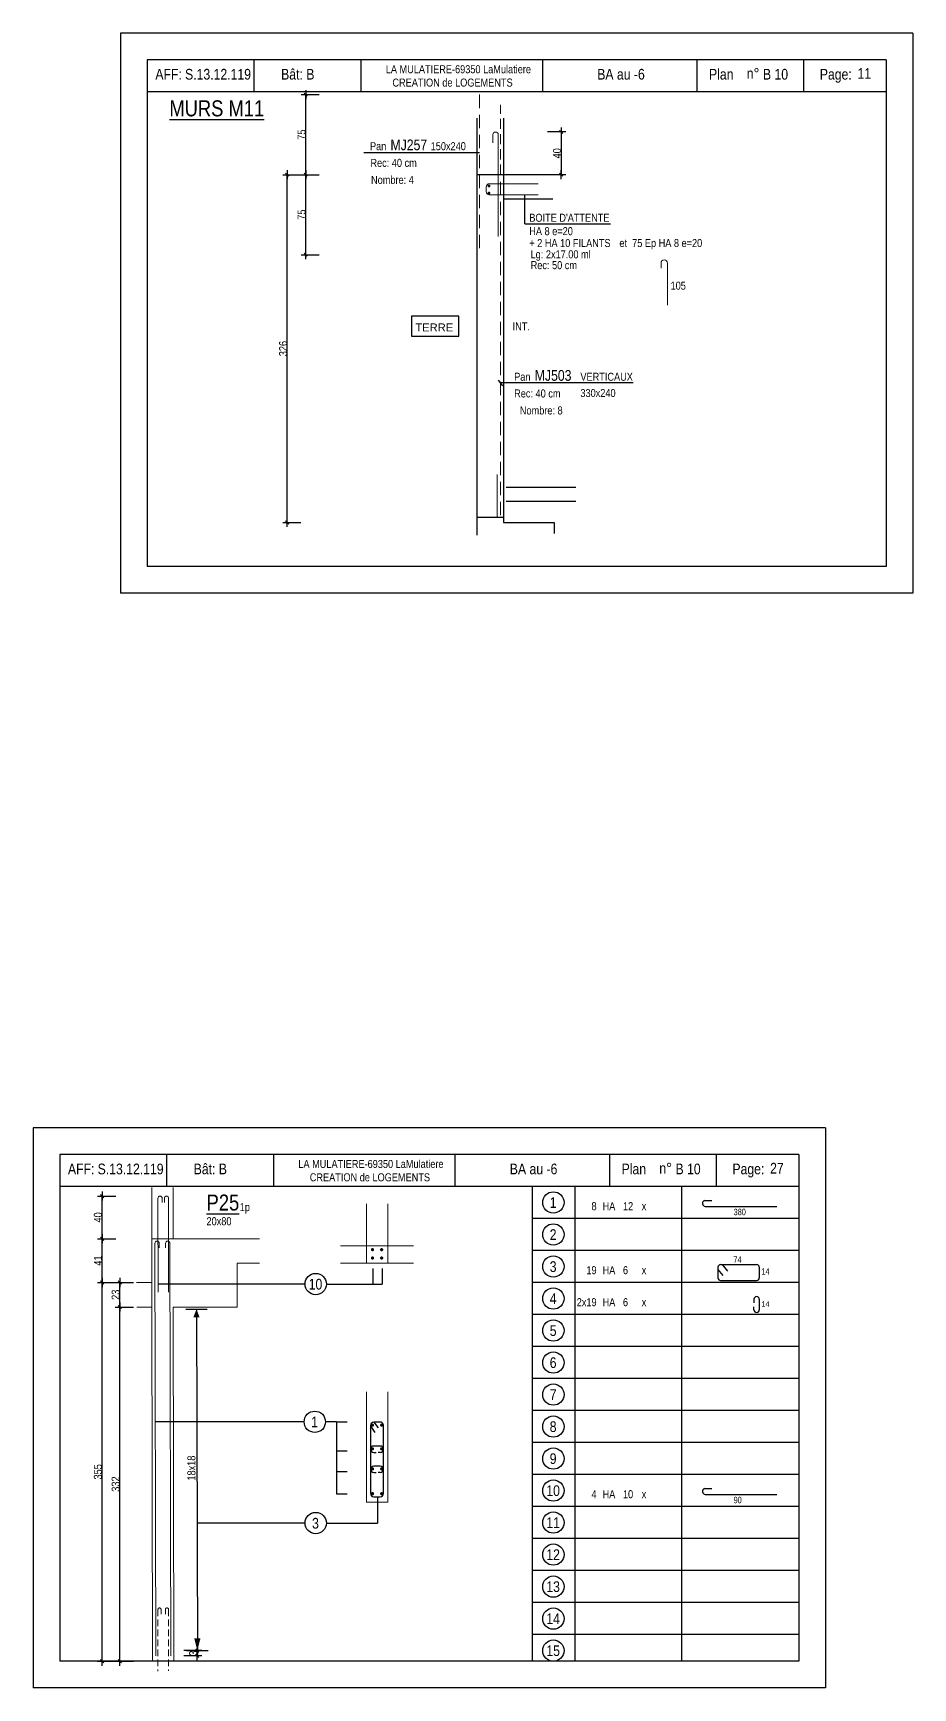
# Model space of a CAD drawing. Header units: metres. Extents: x -9927 to 45032, y -190416 to 12166.
# Drawn here: x 16938 to 18586, y -124751 to -121649 of the extents above; entities that cross this region are included whole.
import ezdxf
from ezdxf.enums import TextEntityAlignment as Align

# ---------------------------------------------------------------- set-up
doc = ezdxf.new("R2010")
doc.units = ezdxf.units.M
doc.header["$PDMODE"] = 65
doc.linetypes.add('CACHE', pattern=[9.525, 6.35, -3.175])
doc.linetypes.add('CACHE2', pattern=[0.1875, 0.125, -0.0625])
for name, color, linetype in [('01_cote_gen', 4, 'Continuous'), ('01_fenetres', 171, 'Continuous'), ('01_linteaux', 3, 'Continuous'), ('01_murs_coup', 5, 'Continuous'), ('01_sem', 42, 'Continuous'), ('01_texte', 230, 'Continuous'), ('AA_COTES', 2, 'Continuous')]:
    doc.layers.add(name, color=color, linetype=linetype)
doc.styles.add('MATTE_TXT', font='arial.ttf')
doc.styles.add('STYLE2', font='ARIALN.TTF')
doc.dimstyles.new('JB25', dxfattribs={"dimscale": 0.1, "dimtxt": 150, "dimasz": 17, "dimexe": 0.1, "dimexo": 0.1, "dimgap": 0.09, "dimtad": 1, "dimdec": 1, "dimlfac": 0.5, "dimdsep": 46, "dimtxsty": 'STYLE2', "dimblk1": 'BOND_G', "dimblk2": 'BOND_D', "dimsah": 1, "dimcen": 1.5, "dimdle": 0.01, "dimse1": 1, "dimse2": 1, "dimclrd": 4, "dimclre": 2, "dimclrt": 5, "dimadec": 0, "dimazin": 0, "dimtfac": 2.333333, "dimtdec": 1, "dimtix": 1, "dimtmove": 2, "dimatfit": 3, "dimldrblk": 'BOND_G', "dimfxl": 1, "dimtolj": 1, "dimtzin": 0, "dimarcsym": 0})

# ---------------------------------------------------------------- blocks, each defined once
blk = doc.blocks.new('BOND_G')
at = {"layer": 'AA_COTES', "color": 0}
for p, q in [((5, 0), (-5, 0)), ((1.8, 1.8), (-1.8, -1.8)), ((0, -5), (0, 15))]:
    blk.add_line(p, q, dxfattribs=at)
blk = doc.blocks.new('BOND_D')
at = {"layer": 'AA_COTES', "color": 0}
for p, q in [((5, 0), (-5, 0)), ((-1.8, -1.8), (1.8, 1.8)), ((0, 5), (0, -15))]:
    blk.add_line(p, q, dxfattribs=at)
blk = doc.blocks.new('*D1044')
at = {"layer": '01_cote_gen', "color": 4, "lineweight": -2, "transparency": 16777216}
blk.add_line((17413.9, -122564.5), (17413.9, -121916), dxfattribs=at)
at = {"layer": 'DEFPOINTS', "color": 0, "lineweight": 0, "transparency": 16777216}
for p in [(17413.9, -121914.3), (17690, -121914.3), (17632.9, -122566.2)]:
    blk.add_point(p, dxfattribs=at)
at = {"layer": '01_cote_gen', "color": 4, "lineweight": -2, "transparency": 16777216, "xscale": 1.7, "yscale": 1.7, "zscale": 1.7}
for name, p, rotation in [('BOND_D', (17413.9, -121914.3), 90), ('BOND_G', (17413.9, -122566.2), 270)]:
    blk.add_blockref(name, p, dxfattribs=dict(at, rotation=rotation))
at = {"layer": '01_cote_gen', "color": 5, "lineweight": 0, "transparency": 16777216, "insert": (17406.3, -122240.3), "char_height": 15, "attachment_point": 5, "rotation": 90, "style": 'STYLE2'}
blk.add_mtext('\\A1;326', dxfattribs=at)
blk = doc.blocks.new('*D1045')
at = {"layer": '01_cote_gen', "color": 4, "lineweight": -2, "transparency": 16777216}
blk.add_line((17448.5, -121912.6), (17448.5, -121766), dxfattribs=at)
at = {"layer": 'DEFPOINTS', "color": 0, "lineweight": 0, "transparency": 16777216}
for p in [(17448.5, -121764.3), (17725.6, -121764.3), (17725.6, -121914.3)]:
    blk.add_point(p, dxfattribs=at)
at = {"layer": '01_cote_gen', "color": 4, "lineweight": -2, "transparency": 16777216, "xscale": 1.7, "yscale": 1.7, "zscale": 1.7}
for name, p, rotation in [('BOND_D', (17448.5, -121764.3), 90), ('BOND_G', (17448.5, -121914.3), 270)]:
    blk.add_blockref(name, p, dxfattribs=dict(at, rotation=rotation))
at = {"layer": '01_cote_gen', "color": 5, "lineweight": 0, "transparency": 16777216, "insert": (17440.9, -121839.3), "char_height": 15, "attachment_point": 5, "rotation": 90, "style": 'STYLE2'}
blk.add_mtext('\\A1;75', dxfattribs=at)
blk = doc.blocks.new('*D1046')
at = {"layer": '01_cote_gen', "color": 4, "lineweight": -2, "transparency": 16777216}
blk.add_line((17448.5, -122062.6), (17448.5, -121916), dxfattribs=at)
at = {"layer": 'DEFPOINTS', "color": 0, "lineweight": 0, "transparency": 16777216}
for p in [(17448.5, -121914.3), (17751.1, -121914.3), (17725.6, -122064.3)]:
    blk.add_point(p, dxfattribs=at)
at = {"layer": '01_cote_gen', "color": 4, "lineweight": -2, "transparency": 16777216, "xscale": 1.7, "yscale": 1.7, "zscale": 1.7}
for name, p, rotation in [('BOND_D', (17448.5, -121914.3), 90), ('BOND_G', (17448.5, -122064.3), 270)]:
    blk.add_blockref(name, p, dxfattribs=dict(at, rotation=rotation))
at = {"layer": '01_cote_gen', "color": 5, "lineweight": 0, "transparency": 16777216, "insert": (17440.9, -121989.3), "char_height": 15, "attachment_point": 5, "rotation": 90, "style": 'STYLE2'}
blk.add_mtext('\\A1;75', dxfattribs=at)
blk = doc.blocks.new('*D1048')
at = {"layer": '01_cote_gen', "color": 4, "lineweight": -2, "transparency": 16777216}
blk.add_line((17927.3, -121836), (17927.3, -121912.6), dxfattribs=at)
at = {"layer": 'DEFPOINTS', "color": 0, "lineweight": 0, "transparency": 16777216}
for p in [(17804.3, -121834.3), (17848.7, -121914.3), (17927.3, -121914.3)]:
    blk.add_point(p, dxfattribs=at)
at = {"layer": '01_cote_gen', "color": 4, "lineweight": -2, "transparency": 16777216, "xscale": 1.7, "yscale": 1.7, "zscale": 1.7}
for name, p, rotation in [('BOND_G', (17927.3, -121834.3), 90), ('BOND_D', (17927.3, -121914.3), 270)]:
    blk.add_blockref(name, p, dxfattribs=dict(at, rotation=rotation))
at = {"layer": '01_cote_gen', "color": 5, "lineweight": 0, "transparency": 16777216, "insert": (17919.6, -121874.3), "char_height": 15, "attachment_point": 5, "rotation": 90, "style": 'STYLE2'}
blk.add_mtext('\\A1;40', dxfattribs=at)
blk = doc.blocks.new('*D1114')
at = {"layer": '01_cote_gen', "color": 4, "linetype": 'Continuous', "lineweight": -2, "transparency": 16777216}
blk.add_line((17066.9, -124699.5), (17066.9, -123992.8), dxfattribs=at)
at = {"layer": 'DEFPOINTS', "color": 0, "linetype": 'Continuous', "lineweight": 0, "transparency": 16777216}
for p in [(17066.9, -123991.1), (17199.9, -123991.1), (17161.5, -124701.2)]:
    blk.add_point(p, dxfattribs=at)
at = {"layer": '01_cote_gen', "color": 4, "linetype": 'Continuous', "lineweight": -2, "transparency": 16777216, "xscale": 1.7, "yscale": 1.7, "zscale": 1.7}
for name, p, rotation in [('BOND_D', (17066.9, -123991.1), 90), ('BOND_G', (17066.9, -124701.2), 270)]:
    blk.add_blockref(name, p, dxfattribs=dict(at, rotation=rotation))
at = {"layer": '01_cote_gen', "color": 5, "linetype": 'Continuous', "lineweight": 0, "transparency": 16777216, "insert": (17059.2, -124346.1), "char_height": 15, "attachment_point": 5, "rotation": 90, "style": 'STYLE2'}
blk.add_mtext('\\A1;355', dxfattribs=at)
blk = doc.blocks.new('*D1115')
at = {"layer": '01_cote_gen', "color": 4, "linetype": 'Continuous', "lineweight": -2, "transparency": 16777216}
blk.add_line((17100.1, -124035.4), (17100.1, -123992.8), dxfattribs=at)
at = {"layer": 'DEFPOINTS', "color": 0, "linetype": 'Continuous', "lineweight": 0, "transparency": 16777216}
for p in [(17100.1, -123991.1), (17248.3, -123991.1), (17257.3, -124037.1)]:
    blk.add_point(p, dxfattribs=at)
at = {"layer": '01_cote_gen', "color": 4, "linetype": 'Continuous', "lineweight": -2, "transparency": 16777216, "xscale": 1.7, "yscale": 1.7, "zscale": 1.7}
for name, p, rotation in [('BOND_D', (17100.1, -123991.1), 90), ('BOND_G', (17100.1, -124037.1), 270)]:
    blk.add_blockref(name, p, dxfattribs=dict(at, rotation=rotation))
at = {"layer": '01_cote_gen', "color": 5, "linetype": 'Continuous', "lineweight": 0, "transparency": 16777216, "insert": (17092.4, -124014.1), "char_height": 15, "attachment_point": 5, "rotation": 90, "style": 'STYLE2'}
blk.add_mtext('\\A1;23', dxfattribs=at)
blk = doc.blocks.new('*D1116')
at = {"layer": '01_cote_gen', "color": 4, "linetype": 'Continuous', "lineweight": -2, "transparency": 16777216}
blk.add_line((17100.1, -124699.5), (17100.1, -124038.8), dxfattribs=at)
at = {"layer": 'DEFPOINTS', "color": 0, "linetype": 'Continuous', "lineweight": 0, "transparency": 16777216}
for p in [(17100.1, -124037.1), (17106.9, -124037.1), (17118.2, -124701.2)]:
    blk.add_point(p, dxfattribs=at)
at = {"layer": '01_cote_gen', "color": 4, "linetype": 'Continuous', "lineweight": -2, "transparency": 16777216, "xscale": 1.7, "yscale": 1.7, "zscale": 1.7}
for name, p, rotation in [('BOND_D', (17100.1, -124037.1), 90), ('BOND_G', (17100.1, -124701.2), 270)]:
    blk.add_blockref(name, p, dxfattribs=dict(at, rotation=rotation))
at = {"layer": '01_cote_gen', "color": 5, "linetype": 'Continuous', "lineweight": 0, "transparency": 16777216, "insert": (17092.4, -124369.1), "char_height": 15, "attachment_point": 5, "rotation": 90, "style": 'STYLE2'}
blk.add_mtext('\\A1;332', dxfattribs=at)
blk = doc.blocks.new('*D1117')
at = {"layer": '01_cote_gen', "color": 4, "linetype": 'Continuous', "lineweight": -2, "transparency": 16777216}
blk.add_line((17245.4, -124682.9), (17245.4, -124689.5), dxfattribs=at)
at = {"layer": 'DEFPOINTS', "color": 0, "linetype": 'Continuous', "lineweight": 0, "transparency": 16777216}
for p in [(17195.5, -124691.2), (17238.6, -124681.2), (17245.4, -124691.2)]:
    blk.add_point(p, dxfattribs=at)
at = {"layer": '01_cote_gen', "color": 4, "linetype": 'Continuous', "lineweight": -2, "transparency": 16777216, "xscale": 1.7, "yscale": 1.7, "zscale": 1.7}
for name, p, rotation in [('BOND_G', (17245.4, -124681.2), 90), ('BOND_D', (17245.4, -124691.2), 270)]:
    blk.add_blockref(name, p, dxfattribs=dict(at, rotation=rotation))
at = {"layer": '01_cote_gen', "color": 5, "linetype": 'Continuous', "lineweight": 0, "transparency": 16777216, "insert": (17237.8, -124686.2), "char_height": 15, "attachment_point": 5, "rotation": 90, "style": 'STYLE2'}
blk.add_mtext('\\A1;3', dxfattribs=at)
blk = doc.blocks.new('*D1112')
at = {"layer": '01_cote_gen', "color": 4, "lineweight": -2, "transparency": 16777216}
blk.add_line((17066.9, -123989.4), (17066.9, -123910.8), dxfattribs=at)
at = {"layer": 'DEFPOINTS', "color": 0, "lineweight": 0, "transparency": 16777216}
for p in [(17066.9, -123909.1), (17159.9, -123909.1), (17159.9, -123991.1)]:
    blk.add_point(p, dxfattribs=at)
at = {"layer": '01_cote_gen', "color": 4, "lineweight": -2, "transparency": 16777216, "xscale": 1.7, "yscale": 1.7, "zscale": 1.7}
for name, p, rotation in [('BOND_D', (17066.9, -123909.1), 90), ('BOND_G', (17066.9, -123991.1), 270)]:
    blk.add_blockref(name, p, dxfattribs=dict(at, rotation=rotation))
at = {"layer": '01_cote_gen', "color": 5, "lineweight": 0, "transparency": 16777216, "insert": (17059.3, -123950.1), "char_height": 15, "attachment_point": 5, "rotation": 90, "style": 'STYLE2'}
blk.add_mtext('\\A1;41', dxfattribs=at)
blk = doc.blocks.new('*D1113')
at = {"layer": '01_cote_gen', "color": 4, "lineweight": -2, "transparency": 16777216}
blk.add_line((17066.9, -123907.4), (17066.9, -123830.8), dxfattribs=at)
at = {"layer": 'DEFPOINTS', "color": 0, "lineweight": 0, "transparency": 16777216}
for p in [(17066.9, -123829.1), (17159.9, -123829.1), (17089.2, -123909.1)]:
    blk.add_point(p, dxfattribs=at)
at = {"layer": '01_cote_gen', "color": 4, "lineweight": -2, "transparency": 16777216, "xscale": 1.7, "yscale": 1.7, "zscale": 1.7}
for name, p, rotation in [('BOND_D', (17066.9, -123829.1), 90), ('BOND_G', (17066.9, -123909.1), 270)]:
    blk.add_blockref(name, p, dxfattribs=dict(at, rotation=rotation))
at = {"layer": '01_cote_gen', "color": 5, "lineweight": 0, "transparency": 16777216, "insert": (17059.2, -123869.1), "char_height": 15, "attachment_point": 5, "rotation": 90, "style": 'STYLE2'}
blk.add_mtext('\\A1;40', dxfattribs=at)

msp = doc.modelspace()

# ---------------------------------------------------------------- linework, layer by layer
at = {"layer": '01_cote_gen', "color": 2, "linetype": 'CACHE2', "lineweight": 0, "ltscale": 100}
for p, q in [((17171.55, -124604.15), (17171.55, -124719.72)), ((17177.55, -124604.15), (17177.55, -124613.13)), ((17185.55, -124604.15), (17185.55, -124613.13)), ((17191.55, -124604.15), (17191.55, -124718.87))]:
    msp.add_line(p, q, dxfattribs=at)
for centre in [(17174.55, -124604.15), (17188.55, -124604.15)]:
    msp.add_arc(centre, 3, 0, 180, dxfattribs=at)
at = {"layer": '01_fenetres', "ltscale": 30}
for p, q in [((17151.49, -121698.89), (17151.49, -122648.89)), ((17151.49, -121698.89), (17151.49, -122648.89)), ((17151.49, -121698.89), (17151.49, -122648.89)), ((18536.49, -121698.89), (17151.49, -121698.89)), ((17351.49, -121698.89), (17351.49, -121758.89)), ((17551.88, -121698.89), (17551.88, -121758.89)), ((17892.05, -121698.89), (17892.05, -121758.89)), ((18182.36, -121758.89), (18182.36, -121698.89)), ((18382.36, -121758.89), (18382.36, -121698.89)), ((18536.49, -121698.89), (18536.49, -122648.89)), ((18536.49, -121758.89), (17151.49, -121758.89)), ((18536.49, -122648.89), (17151.49, -122648.89)), ((16987.65, -123751.15), (16987.65, -124701.15)), ((16987.65, -123751.15), (16987.65, -124701.15)), ((16987.65, -123751.15), (16987.65, -124701.15)), ((18372.65, -123751.15), (16987.65, -123751.15)), ((17187.65, -123751.15), (17187.65, -123811.15)), ((17388.04, -123751.15), (17388.04, -123811.15)), ((17728.21, -123751.15), (17728.21, -123811.15)), ((18018.52, -123811.15), (18018.52, -123751.15)), ((18218.52, -123811.15), (18218.52, -123751.15)), ((18372.65, -123751.15), (18372.65, -124701.15)), ((18372.65, -123811.15), (16987.65, -123811.15)), ((18372.65, -124701.15), (16987.65, -124701.15))]:
    msp.add_line(p, q, dxfattribs=at)
at = {"layer": '01_linteaux', "linetype": 'Continuous'}
for p, q in [((18196.19, -123837.41), (18209.93, -123837.41)), ((18197.42, -123848.39), (18331.73, -123848.39)), ((18221.1, -123962.68), (18221.1, -123982.3)), ((18226.1, -123957.68), (18293.68, -123957.68)), ((18228.79, -123957.68), (18238.77, -123969.99)), ((18298.68, -123962.68), (18298.68, -123982.3)), ((18221.1, -123966.82), (18230.29, -123978.16)), ((18226.1, -123987.3), (18293.68, -123987.3)), ((18288.68, -124022.68), (18288.68, -124029.06)), ((18298.68, -124022.68), (18298.68, -124042.3)), ((18288.68, -124042.3), (18288.68, -124036.45)), ((18196.19, -124377.41), (18209.93, -124377.41)), ((18197.42, -124388.39), (18331.73, -124388.39))]:
    msp.add_line(p, q, dxfattribs=at)
for centre, start, end in [((18197.3, -123842.28), 102.77382, 192.77382), ((18197.42, -123843.39), 180, 270), ((18226.1, -123962.68), 90, 180), ((18293.68, -123962.68), 0, 90), ((18226.1, -123982.3), 180, 270), ((18293.68, -123982.3), 270, 0), ((18293.68, -124022.68), 90, 180), ((18293.68, -124022.68), 0, 90), ((18293.68, -124042.3), 180, 270), ((18293.68, -124042.3), 270, 0), ((18197.3, -124382.28), 102.77382, 192.77382), ((18197.42, -124383.39), 180, 270)]:
    msp.add_arc(centre, 5, start, end, dxfattribs=at)
at = {"layer": '01_murs_coup'}
for p, q in [((17769.33, -121808.66), (17769.33, -122590.29)), ((17819.33, -121808.66), (17819.33, -122556.24)), ((17911.76, -121914.31), (17769.33, -121914.31)), ((17911.76, -121960.31), (17819.33, -121960.31)), ((17824.26, -122500.24), (17954.93, -122500.24)), ((17824.26, -122526.24), (17954.93, -122526.24)), ((17769.33, -122556.24), (17819.33, -122556.24)), ((17819.33, -122556.24), (17819.33, -122566.24)), ((17819.33, -122566.24), (17914.26, -122566.24)), ((17914.26, -122566.24), (17914.26, -122586.81))]:
    msp.add_line(p, q, dxfattribs=at)
at = {"layer": '01_sem', "color": 5, "linetype": 'CACHE2', "lineweight": 0, "ltscale": 200}
for p, q in [((17773.96, -121764.31), (17773.96, -122064.31)), ((17813.33, -121927.62), (17813.33, -122556.24))]:
    msp.add_line(p, q, dxfattribs=at)
at = {"layer": '01_sem', "color": 2, "linetype": 'CACHE', "lineweight": 0, "ltscale": 3}
msp.add_line((17813.86, -121914.31), (17813.86, -121783.29), dxfattribs=at)
at = {"layer": '01_sem', "color": 2, "lineweight": 0, "ltscale": 7}
for p, q in [((17799.33, -121839.31), (17799.33, -121854.35)), ((17809.33, -121839.31), (17809.33, -122030.31)), ((17786.63, -121937.31), (17786.63, -121946)), ((17792.63, -121931.31), (17884.17, -121931.31)), ((17792.63, -121952), (17884.17, -121952)), ((18114.44, -122080.23), (18114.44, -122089.41)), ((18126.44, -122080.23), (18126.44, -122158.95)), ((17807.1, -122476.24), (17807.1, -122556.24)), ((17159.92, -123909.08), (17159.92, -123812.82)), ((17171.63, -123833.08), (17172.02, -124009.08)), ((17179.63, -123833.08), (17179.63, -123841.48)), ((17183.65, -123833.08), (17183.65, -123841.48)), ((17191.65, -123833.08), (17191.25, -124009.08)), ((17199.92, -123909.08), (17199.92, -123812.82)), ((17562.33, -123954.67), (17562.33, -123843.41)), ((17562.33, -123954.67), (17562.33, -123843.41)), ((17602.33, -123954.67), (17602.33, -123843.41)), ((17362.19, -123909.08), (17159.92, -123909.08)), ((17159.92, -124037.08), (17159.92, -123909.08)), ((17165.92, -123917.61), (17167.55, -124691.15)), ((17173.92, -123917.61), (17173.92, -123926.01)), ((17185.92, -123917.61), (17185.92, -123926.01)), ((17193.92, -123917.61), (17195.55, -124691.15)), ((17514, -123922.67), (17650.61, -123922.67)), ((17362.19, -123955.08), (17319.92, -123955.08)), ((17319.92, -124037.08), (17319.92, -123955.08)), ((17562.33, -123954.67), (17514, -123954.67)), ((17562.33, -123954.67), (17602.33, -123954.67)), ((17562.33, -123954.67), (17602.33, -123954.67)), ((17602.33, -123954.67), (17650.61, -123954.67)), ((17159.92, -123991.08), (17131.52, -123991.08)), ((17159.92, -124037.08), (17132.25, -124037.08)), ((17159.92, -124037.08), (17161.55, -124701.15)), ((17199.92, -124037.08), (17201.55, -124701.15)), ((17319.92, -124037.08), (17199.92, -124037.08)), ((17562.33, -124402.82), (17562.33, -124196.23)), ((17562.33, -124402.82), (17562.33, -124196.23)), ((17602.33, -124402.82), (17602.33, -124196.23)), ((17562.33, -124402.82), (17602.33, -124402.82)), ((17562.33, -124402.82), (17602.33, -124402.82)), ((17239.1, -124701.15), (17105.82, -124701.15))]:
    msp.add_line(p, q, dxfattribs=at)
at = {"layer": '01_sem', "color": 2, "lineweight": 0, "ltscale": 7, "const_width": 2.5, "flags": 128}
for points in [[(17790.9, -121936.64, 0.7333197), (17793.4, -121934.32, 0.7333197)], [(17790.82, -121948.66, 1), (17793.32, -121948.66, 1)]]:
    msp.add_lwpolyline(points, format="xyb", close=True, dxfattribs=at)
at = {"layer": '01_sem', "color": 2, "lineweight": 0, "ltscale": 7}
for centre, radius, start, end in [((17804.33, -121839.31), 5, 90, 180), ((17804.33, -121839.31), 5, 360, 90), ((17792.63, -121937.31), 6, 90, 180), ((17792.63, -121946), 6, 180, 270), ((18120.44, -122080.23), 6, 90, 180), ((18120.44, -122080.23), 6, 0, 90), ((17175.63, -123833.08), 4, 0, 180), ((17187.65, -123833.08), 4, 0, 180), ((17169.92, -123917.61), 4, 0, 180), ((17189.92, -123917.61), 4, 0, 180)]:
    msp.add_arc(centre, radius, start, end, dxfattribs=at)
at = {"layer": '01_texte', "ltscale": 30}
for p, q in [((17101.49, -121648.89), (17101.49, -122698.89)), ((18586.49, -121648.89), (17101.49, -121648.89)), ((18586.49, -121648.89), (18586.49, -122698.89)), ((18586.49, -122698.89), (17101.49, -122698.89)), ((16937.65, -123701.15), (16937.65, -124751.15)), ((18422.65, -123701.15), (16937.65, -123701.15)), ((18422.65, -123701.15), (18422.65, -124751.15)), ((17872.65, -123811.15), (17872.65, -124701.15)), ((17952.65, -123811.15), (17952.65, -124701.15)), ((18152.65, -123811.15), (18152.65, -124701.15)), ((18372.65, -123871.15), (17872.65, -123871.15)), ((18372.65, -123931.15), (17872.65, -123931.15)), ((18372.65, -123991.15), (17872.65, -123991.15)), ((17223.65, -124041.39), (17263.96, -124041.39)), ((17243.81, -124041.39), (17245.44, -124688.03)), ((18372.65, -124051.15), (17872.65, -124051.15)), ((18372.65, -124111.15), (17872.65, -124111.15)), ((18372.65, -124171.15), (17872.65, -124171.15)), ((18372.65, -124231.15), (17872.65, -124231.15)), ((17570.33, -124386.82), (17570.33, -124258.82)), ((17570.33, -124261.37), (17578.33, -124272.1)), ((17588.33, -124252.82), (17576.33, -124252.82)), ((17576.33, -124252.82), (17584.33, -124263.54)), ((17594.33, -124386.82), (17594.33, -124258.82)), ((17588.33, -124297.76), (17576.33, -124297.76)), ((18372.65, -124291.15), (17872.65, -124291.15)), ((17576.33, -124309.76), (17580.52, -124309.76)), ((17588.33, -124335.44), (17576.33, -124335.44)), ((17588.33, -124309.76), (17584.14, -124309.76)), ((17576.33, -124347.44), (17580.52, -124347.44)), ((17588.33, -124347.44), (17584.14, -124347.44)), ((18372.65, -124351.15), (17872.65, -124351.15)), ((17576.33, -124392.82), (17588.33, -124392.82)), ((18372.65, -124411.15), (17872.65, -124411.15)), ((18372.65, -124471.15), (17872.65, -124471.15)), ((18372.65, -124531.15), (17872.65, -124531.15)), ((18372.65, -124591.15), (17872.65, -124591.15)), ((18372.65, -124651.15), (17872.65, -124651.15)), ((17225.28, -124681.15), (17265.6, -124681.15)), ((18422.65, -124751.15), (16937.65, -124751.15))]:
    msp.add_line(p, q, dxfattribs=at)
at = {"layer": '01_texte'}
for p, q in [((17557.31, -121872.54), (17773.96, -121872.54)), ((17859.24, -122006.41), (17859.24, -121952)), ((17859.24, -122006.41), (18019.99, -122006.41)), ((17809.23, -122299.48), (17817.42, -122310.03)), ((18062.07, -122304.76), (17813.33, -122304.76)), ((17574.35, -123964.81), (17574.35, -123994.07)), ((17591.74, -123964.81), (17591.74, -123994.07)), ((17447.27, -123994.07), (17171.99, -123994.07)), ((17487.27, -123994.07), (17591.74, -123994.07)), ((17445.64, -124252.33), (17165.92, -124252.33)), ((17506.11, -124252.33), (17485.64, -124252.33)), ((17506.11, -124252.33), (17506.11, -124387.31)), ((17506.11, -124252.33), (17526.12, -124252.33)), ((17506.11, -124306.61), (17526.12, -124306.61)), ((17506.11, -124345.3), (17526.12, -124345.3)), ((17506.11, -124387.31), (17526.12, -124387.31)), ((17583.17, -124392.82), (17583.17, -124442.22)), ((17447.27, -124442.22), (17245.44, -124442.22)), ((17487.27, -124442.22), (17583.17, -124442.22))]:
    msp.add_line(p, q, dxfattribs=at)
at = {"layer": '01_texte', "elevation": 9.99}
msp.add_lwpolyline([(17735.43, -122179.56), (17646.84, -122179.56), (17646.84, -122216.85), (17735.43, -122216.85)], close=True, dxfattribs=at)
at = {"layer": '01_texte', "ltscale": 30, "const_width": 3, "flags": 128}
for points in [[(17575.26, -123929.56, 1), (17572.26, -123929.56, 1)], [(17589.39, -123929.56, -1), (17592.39, -123929.56, -1)], [(17575.26, -123945.25, 1), (17572.26, -123945.25, 1)], [(17589.39, -123945.25, -1), (17592.39, -123945.25, -1)], [(17575.26, -124258.52, -1), (17572.26, -124258.52, -1)], [(17589.39, -124258.52, 1), (17592.39, -124258.52, 1)], [(17575.26, -124302.95, 1), (17572.26, -124302.95, 1)], [(17589.39, -124302.95, -1), (17592.39, -124302.95, -1)], [(17575.26, -124340.63, 1), (17572.26, -124340.63, 1)], [(17589.39, -124340.63, -1), (17592.39, -124340.63, -1)], [(17575.26, -124387.12, 1), (17572.26, -124387.12, 1)], [(17589.39, -124387.12, -1), (17592.39, -124387.12, -1)]]:
    msp.add_lwpolyline(points, format="xyb", close=True, dxfattribs=at)
at = {"layer": '01_texte'}
for centre in [(17912.65, -123841.15), (17912.65, -123901.15), (17912.65, -123961.15), (17467.27, -123994.07), (17912.65, -124021.15), (17912.65, -124081.15), (17912.65, -124141.15), (17912.65, -124201.15), (17465.64, -124252.33), (17912.65, -124261.15), (17912.65, -124321.15), (17912.65, -124381.15), (17467.27, -124442.22), (17912.65, -124441.15), (17912.65, -124501.15), (17912.65, -124561.15), (17912.65, -124621.15), (17912.65, -124681.15)]:
    msp.add_circle(centre, 20, dxfattribs=at)
at = {"layer": '01_texte', "ltscale": 30}
for centre, start, end in [((17576.33, -124258.82), 90.00091, 180), ((17588.33, -124258.82), 0, 90.00091), ((17576.33, -124303.76), 90.00091, 180), ((17576.33, -124303.76), 180, 269.99909), ((17588.33, -124303.76), 0, 90.00091), ((17588.33, -124303.76), 269.99909, 360), ((17576.33, -124341.44), 90.00091, 180), ((17588.33, -124341.44), 0, 90.00091), ((17576.33, -124341.44), 180, 269.99909), ((17588.33, -124341.44), 269.99909, 360), ((17576.33, -124386.82), 180, 270), ((17588.33, -124386.82), 270, 0)]:
    msp.add_arc(centre, 6, start, end, dxfattribs=at)
for points in [[(17243.81, -124041.39), (17237.91, -124056.46), (17243.81, -124056.46)], [(17243.81, -124041.39), (17249.71, -124056.46), (17243.81, -124056.46)], [(17245.44, -124681.15), (17239.54, -124658.08), (17245.44, -124658.08)], [(17245.44, -124681.15), (17251.34, -124658.08), (17245.44, -124658.08)]]:
    msp.add_solid(points, dxfattribs=at)

# ---------------------------------------------------------------- texts
at = {"layer": '01_texte', "style": 'STYLE2'}
for s, height, p in [('AFF:', 20, (17166.78, -121736.04)), ('S.13.12.119', 20, (17222.45, -121736.04)), ('Bât: B', 20, (17402.42, -121736.04)), ('LA MULATIERE-69350 LaMulatiere', 15, (17598.58, -121724.17)), ('BA au -6', 20, (17994.88, -121736.04)), ('Plan', 20, (18204.4, -121736.04)), ('n%%D', 20, (18275.09, -121734.6)), ('B 10', 20, (18305.43, -121736.04)), ('Page:', 20, (18412.07, -121736.04)), ('11', 20, (18482.75, -121734.6)), ('CREATION de LOGEMENTS', 15, (17611.06, -121749.17)), ('%%UMURS M11', 30, (17193.12, -121804.96)), (' Pan    ', 15, (17564.21, -121868.42)), ('MJ257', 20, (17607.44, -121868.42)), ('150x240', 15, (17682.77, -121868.42)), ('Rec: 40 cm', 15, (17569.85, -121899.7)), ('Nombre: 4', 15, (17571, -121931.61)), ("BOITE D'ATTENTE", 15, (17867.57, -122002.54)), ('+ 2 HA 10 FILANTS', 15, (17867.57, -122049.99)), ('HA 8 e=20', 15, (17867.57, -122027.69)), ('et  75 Ep HA 8 e=20', 15, (18036.41, -122049.99)), ('Lg: 2x17.00 ml', 15, (17869.96, -122071.12)), ('Rec: 50 cm', 15, (17870.11, -122091.41)), ('105', 15, (18132.32, -122129.84)), (' Pan    ', 15, (17834.45, -122300.64)), ('MJ503', 20, (17877.82, -122300.64)), ('VERTICAUX', 15, (17963.38, -122300.64)), ('Rec: 40 cm', 15, (17839.2, -122331.92)), ('330x240', 15, (17963.38, -122331.1)), ('Nombre: 8', 15, (17849.9, -122363.83)), ('AFF:', 20, (17002.94, -123788.31)), ('S.13.12.119', 20, (17058.61, -123788.31)), ('Bât: B', 20, (17238.58, -123788.31)), ('LA MULATIERE-69350 LaMulatiere', 15, (17434.74, -123776.44)), ('BA au -6', 20, (17831.04, -123788.31)), ('Plan', 20, (18040.56, -123788.31)), ('n%%D', 20, (18111.25, -123786.86)), ('B 10', 20, (18141.59, -123788.31)), ('Page:', 20, (18248.23, -123788.31)), ('27', 20, (18318.91, -123786.86)), ('CREATION de LOGEMENTS', 15, (17456.22, -123801.44)), ('%%UP25', 30, (17262.81, -123856.19)), ('1p', 15, (17324.82, -123857.28)), ('HA', 15, (18004.94, -123855.56)), ('12', 15, (18043.11, -123855.56)), ('20x80', 15, (17262.62, -123883.8)), ('380', 12, (18250.48, -123864.89)), ('HA', 15, (18004.94, -123975.56)), ('6', 15, (18043.11, -123975.56)), ('74', 12, (18250.16, -123954.13)), ('14', 12, (18302.67, -123976.34)), ('HA', 15, (18004.94, -124035.56)), ('6', 15, (18043.11, -124035.56)), ('14', 10, (18302.67, -124036.34)), ('HA', 15, (18004.94, -124395.56)), ('10', 15, (18043.11, -124395.56)), ('90', 12, (18250.48, -124404.89))]:
    msp.add_text(s, height=height, dxfattribs=at).set_placement(p)
at = {"layer": '01_texte'}
for s, rotation, style, p in [('TERRE', 360, 'MATTE_TXT', (17654, -122208.16, 9.99)), ('INT.', 360, 'STYLE2', (17836.31, -122206.06)), ('18x18', 90, 'STYLE2', (17241.83, -124362.51))]:
    msp.add_text(s, height=15, rotation=rotation, dxfattribs=dict(at, style=style)).set_placement(p)
at = {"layer": '01_texte', "style": 'STYLE2'}
for s, p in [('1', (17912.24, -123841.38)), ('2', (17912.24, -123901.38)), ('3', (17912.24, -123961.38)), ('10', (17466.87, -123994.3)), ('4', (17912.24, -124021.38)), ('5', (17912.24, -124081.38)), ('6', (17912.24, -124141.38)), ('7', (17912.24, -124201.38)), ('1', (17465.24, -124252.56)), ('8', (17912.24, -124261.38)), ('9', (17912.24, -124321.38)), ('10', (17912.24, -124381.38)), ('11', (17912.24, -124441.38)), ('3', (17466.87, -124442.45)), ('12', (17912.24, -124501.38)), ('13', (17912.24, -124561.38)), ('14', (17912.24, -124621.38)), ('15', (17912.24, -124681.38))]:
    msp.add_text(s, height=20, dxfattribs=at).set_placement(p, align=Align.MIDDLE_CENTER)
for s, p in [('8', (17993.74, -123855.56)), ('19', (17993.74, -123975.56)), ('2x19', (17993.74, -124035.56)), ('4', (17993.74, -124395.56))]:
    msp.add_text(s, height=15, dxfattribs=at).set_placement(p, align=Align.RIGHT)
for p in [(18082.52, -123855.56), (18082.52, -123975.56), (18082.52, -124035.56), (18082.52, -124395.56)]:
    msp.add_text('x', height=15, dxfattribs=at).set_placement(p, align=Align.CENTER)

# ---------------------------------------------------------------- dimensions: what is measured, and where the dimension line sits
at = {"layer": '01_cote_gen', "lineweight": 0}
for base, p1, p2, picture, middle in [((17448.55, -121764.31), (17725.59, -121914.31), (17725.59, -121764.31), '*D1045', (17440.91, -121839.31)), ((17927.27, -121914.31), (17804.33, -121834.31), (17848.72, -121914.31), '*D1048', (17919.6, -121874.31)), ((17413.93, -121914.31), (17632.86, -122566.24), (17690.02, -121914.31), '*D1044', (17406.27, -122240.27)), ((17448.55, -121914.31), (17725.59, -122064.31), (17751.05, -121914.31), '*D1046', (17440.91, -121989.31)), ((17066.87, -123829.08), (17089.24, -123909.08), (17159.92, -123829.08), '*D1113', (17059.21, -123869.08)), ((17066.87, -123909.08), (17159.92, -123991.08), (17159.92, -123909.08), '*D1112', (17059.33, -123950.08))]:
    dim = msp.add_linear_dim(base=base, p1=p1, p2=p2, angle=90, dimstyle='JB25', dxfattribs=at)
    dim.commit()
    dim.dimension.update_dxf_attribs({"geometry": picture, "text_midpoint": middle})
at = {"layer": '01_cote_gen', "linetype": 'Continuous', "lineweight": 0}
for base, p1, p2, picture, middle in [((17066.87, -123991.08), (17161.55, -124701.15), (17199.92, -123991.08), '*D1114', (17059.21, -124346.12)), ((17100.05, -123991.08), (17257.33, -124037.08), (17248.27, -123991.08), '*D1115', (17092.38, -124014.08)), ((17100.05, -124037.08), (17118.17, -124701.15), (17106.92, -124037.08), '*D1116', (17092.38, -124369.12))]:
    dim = msp.add_linear_dim(base=base, p1=p1, p2=p2, angle=90, dimstyle='JB25', dxfattribs=at)
    dim.commit()
    dim.dimension.update_dxf_attribs({"geometry": picture, "text_midpoint": middle})
dim = msp.add_linear_dim(base=(17245.44, -124691.15), p1=(17238.61, -124681.15), p2=(17195.55, -124691.15), angle=90, text='3', dimstyle='JB25', dxfattribs=at)
dim.commit()
dim.dimension.update_dxf_attribs({"geometry": '*D1117', "text_midpoint": (17237.77, -124686.15)})

doc.saveas('drawing.dxf')
